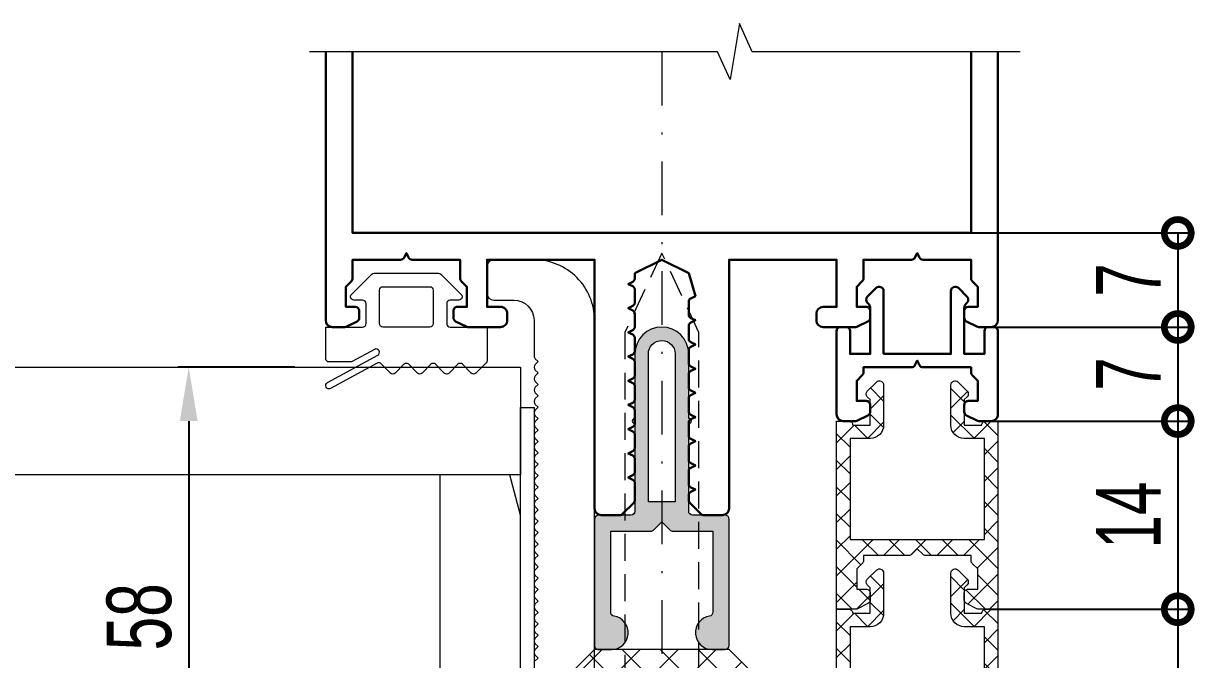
# Model space of a CAD drawing. Extents: x -37 to 8820, y -336 to 478.
# Drawn here: x 6399 to 6453.4, y 85 to 114.6 of the extents above; entities that cross this region are included whole.
import ezdxf

# ---------------------------------------------------------------- set-up
doc = ezdxf.new("R2010")
doc.units = 0
doc.header["$LTSCALE"] = 5
doc.linetypes.add('DASHDOT', pattern=[1, 0.5, -0.25, 0, -0.25])
doc.linetypes.add('HIDDEN', pattern=[0.375, 0.25, -0.125])
doc.layers.get('0').update_dxf_attribs({"linetype": 'CONTINUOUS', "lineweight": 30})
doc.layers.get('DEFPOINTS').update_dxf_attribs({"linetype": 'CONTINUOUS'})
for name, color, linetype, lineweight in [('1', 6, 'DASHDOT', 13), ('2', 3, 'HIDDEN', 13), ('Dimentions', 5, 'CONTINUOUS', 15), ('Glass', 5, 'CONTINUOUS', 20), ('Ал подклад', 7, 'CONTINUOUS', 20), ('Зигзаг', 1, 'CONTINUOUS', 15), ('Подкладки', 1, 'CONTINUOUS', 20), ('Уплотнители', 1, 'CONTINUOUS', 20), ('Штриховка', 1, 'CONTINUOUS', 5)]:
    doc.layers.add(name, color=color, linetype=linetype, lineweight=lineweight)
doc.styles.add('3', font='RUSS.SHX', dxfattribs={"width": 0.7, "height": 3})
doc.dimstyles.new('MX1_6', dxfattribs={"dimtxt": 3, "dimasz": 2.5, "dimexe": 0.5, "dimexo": 0, "dimgap": 0.8, "dimtad": 1, "dimlfac": 1.6, "dimdsep": 46, "dimtxsty": '3', "dimcen": 0, "dimclrd": 256, "dimclre": 256, "dimclrt": 256, "dimaunit": 1, "dimadec": 0, "dimazin": 0, "dimtfac": 1, "dimtmove": 0, "dimatfit": 1, "dimfxl": 1, "dimtvp": 1, "dimtolj": 1, "dimtzin": 0, "dimarcsym": 0})

# ---------------------------------------------------------------- blocks, each defined once
blk = doc.blocks.new('*D168')
at = {"layer": 'DEFPOINTS', "color": 0, "linetype": 'Continuous', "transparency": 16777216}
for p in [(6411.593913833954, 98.63791414192684), (6406.66217073447, 62.38791414175718), (6420.841332078804, 62.38791414175719)]:
    blk.add_point(p, dxfattribs=at)
at = {"layer": 'Dimentions', "linetype": 'Continuous', "lineweight": -2, "transparency": 16777216}
for p, q in [((6411.593913833954, 98.63791414192684), (6406.162170734472, 98.63791414192684)), ((6406.66217073447, 96.13791414192684), (6406.66217073447, 64.88791414175718)), ((6420.841332078804, 62.38791414175719), (6406.162170734472, 62.38791414175718))]:
    blk.add_line(p, q, dxfattribs=at)
at = {"layer": 'Dimentions', "linetype": 'Continuous', "transparency": 16777216}
for points in [[(6406.245504067804, 96.13791414192684), (6407.078837401138, 96.13791414192684), (6406.66217073447, 98.63791414192684)], [(6406.245504067804, 64.88791414175718), (6407.078837401138, 64.88791414175718), (6406.66217073447, 62.38791414175718)]]:
    blk.add_solid(points, dxfattribs=at)
at = {"layer": 'Dimentions', "linetype": 'Continuous', "transparency": 16777216, "insert": (6404.36217073447, 87.03421653282362), "char_height": 3, "attachment_point": 5, "rotation": 90, "style": '3'}
blk.add_mtext('\\A1;58', dxfattribs=at)
blk = doc.blocks.new('_DotSmall')
at = {"color": 0, "linetype": 'ByBlock', "const_width": 0.5}
blk.add_lwpolyline([(-0.0625, 0, 1), (0.0625, 0, 1)], format="xyb", close=True, dxfattribs=at)
blk = doc.blocks.new('*D172')
at = {"layer": 'DEFPOINTS', "color": 0, "linetype": 'Continuous', "transparency": 16777216}
for p in [(6443.966388546574, 100.5129141419268), (6443.676019919464, 96.13791414192684), (6452.641105601694, 96.13791414192684)]:
    blk.add_point(p, dxfattribs=at)
at = {"layer": 'Dimentions', "linetype": 'Continuous', "lineweight": -2, "transparency": 16777216}
for p, q in [((6443.966388546574, 100.5129141419268), (6453.141105601694, 100.5129141419268)), ((6452.641105601694, 100.5129141419268), (6452.641105601694, 96.13791414192684)), ((6443.676019919464, 96.13791414192684), (6453.141105601694, 96.13791414192684))]:
    blk.add_line(p, q, dxfattribs=at)
at = {"layer": 'Dimentions', "linetype": 'Continuous', "lineweight": -2, "transparency": 16777216, "xscale": 2.5, "yscale": 2.5, "zscale": 2.5}
for p, rotation in [((6452.641105601694, 100.5129141419268), 90), ((6452.641105601694, 96.13791414192684), 270)]:
    blk.add_blockref('_DotSmall', p, dxfattribs=dict(at, rotation=rotation))
at = {"layer": 'Dimentions', "linetype": 'Continuous', "transparency": 16777216, "insert": (6450.341105601691, 98.32541414192498), "char_height": 3, "attachment_point": 5, "rotation": 90, "style": '3'}
blk.add_mtext('\\A1;7', dxfattribs=at)
blk = doc.blocks.new('*D173')
at = {"layer": 'DEFPOINTS', "color": 0, "linetype": 'Continuous', "transparency": 16777216}
for p in [(6443.028888546574, 104.8879141419268), (6443.385651292356, 100.5129141419268), (6452.641105601694, 100.5129141419268)]:
    blk.add_point(p, dxfattribs=at)
at = {"layer": 'Dimentions', "linetype": 'Continuous', "lineweight": -2, "transparency": 16777216}
for p, q in [((6443.028888546574, 104.8879141419268), (6453.141105601694, 104.8879141419268)), ((6452.641105601694, 104.8879141419268), (6452.641105601694, 100.5129141419268)), ((6443.385651292356, 100.5129141419268), (6453.141105601694, 100.5129141419268))]:
    blk.add_line(p, q, dxfattribs=at)
at = {"layer": 'Dimentions', "linetype": 'Continuous', "lineweight": -2, "transparency": 16777216, "xscale": 2.5, "yscale": 2.5, "zscale": 2.5}
for p, rotation in [((6452.641105601694, 104.8879141419268), 90), ((6452.641105601694, 100.5129141419268), 270)]:
    blk.add_blockref('_DotSmall', p, dxfattribs=dict(at, rotation=rotation))
at = {"layer": 'Dimentions', "linetype": 'Continuous', "transparency": 16777216, "insert": (6450.341105601691, 102.700414141925), "char_height": 3, "attachment_point": 5, "rotation": 90, "style": '3'}
blk.add_mtext('\\A1;7', dxfattribs=at)
blk = doc.blocks.new('*D1177')
at = {"layer": 'DEFPOINTS', "color": 0, "linetype": 'Continuous', "transparency": 16777216}
for p in [(6443.966388546574, 96.13791414192684), (6443.997638546571, 87.3879141419168), (6452.641105601694, 87.3879141419168)]:
    blk.add_point(p, dxfattribs=at)
at = {"layer": 'Dimentions', "linetype": 'Continuous', "lineweight": -2, "transparency": 16777216}
for p, q in [((6443.966388546574, 96.13791414192684), (6453.141105601694, 96.13791414192684)), ((6452.641105601694, 96.13791414192684), (6452.641105601694, 87.3879141419168)), ((6443.997638546571, 87.3879141419168), (6453.141105601694, 87.3879141419168))]:
    blk.add_line(p, q, dxfattribs=at)
at = {"layer": 'Dimentions', "linetype": 'Continuous', "lineweight": -2, "transparency": 16777216, "xscale": 2.5, "yscale": 2.5, "zscale": 2.5}
for p, rotation in [((6452.641105601694, 96.13791414192684), 90), ((6452.641105601694, 87.3879141419168), 270)]:
    blk.add_blockref('_DotSmall', p, dxfattribs=dict(at, rotation=rotation))
at = {"layer": 'Dimentions', "linetype": 'Continuous', "transparency": 16777216, "insert": (6450.341105601691, 91.76291414191996), "char_height": 3, "attachment_point": 5, "rotation": 90, "style": '3'}
blk.add_mtext('\\A1;14', dxfattribs=at)
blk = doc.blocks.new('*D1178')
at = {"layer": 'DEFPOINTS', "color": 0, "linetype": 'Continuous', "transparency": 16777216}
for p in [(6443.966388546574, 87.3879141419168), (6443.997638546571, 78.6379141419068), (6452.641105601694, 78.6379141419068)]:
    blk.add_point(p, dxfattribs=at)
at = {"layer": 'Dimentions', "linetype": 'Continuous', "lineweight": -2, "transparency": 16777216}
for p, q in [((6443.966388546574, 87.3879141419168), (6453.141105601694, 87.3879141419168)), ((6452.641105601694, 87.3879141419168), (6452.641105601694, 78.6379141419068)), ((6443.997638546571, 78.6379141419068), (6453.141105601694, 78.6379141419068))]:
    blk.add_line(p, q, dxfattribs=at)
at = {"layer": 'Dimentions', "linetype": 'Continuous', "lineweight": -2, "transparency": 16777216, "xscale": 2.5, "yscale": 2.5, "zscale": 2.5}
for p, rotation in [((6452.641105601694, 87.3879141419168), 90), ((6452.641105601694, 78.6379141419068), 270)]:
    blk.add_blockref('_DotSmall', p, dxfattribs=dict(at, rotation=rotation))
at = {"layer": 'Dimentions', "linetype": 'Continuous', "transparency": 16777216, "insert": (6450.341105601691, 83.01291414190997), "char_height": 3, "attachment_point": 5, "rotation": 90, "style": '3'}
blk.add_mtext('\\A1;14', dxfattribs=at)

msp = doc.modelspace()

# ---------------------------------------------------------------- hatches: boundary and pattern name
at = {"layer": 'Штриховка'}
h = msp.add_hatch(color=256, dxfattribs=at)
edge = h.paths.add_edge_path(flags=16)
edge.add_line((6428.02888854657, 92.38791414192679), (6428.02888854657, 99.26291414192679))
edge.add_arc((6428.65388854657, 99.26291414192679), 0.625, 0, 180, ccw=False)
edge.add_line((6429.278888546571, 99.26291414192679), (6429.278888546571, 92.38791414192679))
edge.add_line((6429.278888546571, 92.38791414192679), (6428.02888854657, 92.38791414192679))
edge = h.paths.add_edge_path()
edge.add_arc((6430.99763854657, 86.29416414192633), 0.7812499999997702, 99.2817990866105, 270.0000000001334)
edge.add_line((6430.997638546573, 85.51291414192679), (6431.591388546573, 85.51291414192679))
edge.add_arc((6431.591388546573, 85.70041414192679), 0.1875, 270, 360)
edge.add_line((6431.778888546573, 85.70041414192679), (6431.778888546573, 91.57541414192679))
edge.add_arc((6431.59138854657, 91.57541414192588), 0.187500000001819, 2.779211e-10, 90)
edge.add_line((6431.59138854657, 91.76291414192679), (6430.09138854657, 91.76291414192679))
edge.add_arc((6430.09138854657, 91.95041414192679), 0.1875, 180, 270, ccw=False)
edge.add_line((6429.90388854657, 91.95041414192679), (6429.90388854657, 96.01291414192679))
edge.add_arc((6429.90388854657, 96.13791414192679), 0.125, 270, 450)
edge.add_line((6429.90388854657, 96.26291414192679), (6429.90388854657, 99.26291414192679))
edge.add_arc((6428.65388854657, 99.26291414192679), 1.25, 0, 180)
edge.add_line((6427.403888546571, 99.26291414192679), (6427.403888546571, 96.26291414192679))
edge.add_arc((6427.403888546571, 96.13791414192679), 0.125, 90, 270)
edge.add_line((6427.403888546571, 96.01291414192679), (6427.403888546571, 91.95041414192679))
edge.add_arc((6427.21638854657, 91.95041414192679), 0.1875, -90, 0, ccw=False)
edge.add_line((6427.21638854657, 91.76291414192679), (6425.71638854657, 91.76291414192679))
edge.add_arc((6425.71638854657, 91.57541414192679), 0.1875, 90, 180)
edge.add_line((6425.52888854657, 91.57541414192679), (6425.52888854657, 85.70041414192679))
edge.add_arc((6425.71638854657, 85.70041414192679), 0.1875, 180, 270)
edge.add_line((6425.71638854657, 85.51291414192679), (6426.31013854657, 85.51291414192679))
edge.add_arc((6426.31013854657, 86.29416414192633), 0.7812499999995453, 270, 440.7182009132577)
edge.add_arc((6426.466388546572, 87.2502303007243), 0.1874999999995582, 179.9999999997221, 260.7182009130097, ccw=False)
edge.add_line((6426.278888546573, 87.2502303007252), (6426.278888546571, 91.01291414192679))
edge.add_line((6426.278888546571, 91.01291414192679), (6428.138723503628, 91.01291414192679))
edge.add_arc((6428.138723503628, 91.20041414192588), 0.1874999999990905, 270, 315)
edge.add_line((6428.271306025099, 91.06783162045417), (6428.65388854657, 91.45041414192679))
edge.add_line((6428.65388854657, 91.45041414192679), (6429.036471068044, 91.06783162045417))
edge.add_arc((6429.169053589518, 91.20041414192588), 0.1875000000001924, 224.999999999607, 269.9999999994441)
edge.add_line((6429.169053589515, 91.01291414192679), (6431.02888854657, 91.01291414192679))
edge.add_line((6431.02888854657, 91.01291414192679), (6431.02888854657, 87.2502303007252))
edge.add_arc((6430.841388546571, 87.2502303007243), 0.1875, -80.7182009130097, 2.779074748104904e-10, ccw=False)
at = {"layer": 'Штриховка', "lineweight": 5}
h = msp.add_hatch(dxfattribs=at)
h.set_pattern_fill('ANSI37', color=256, scale=7, angle=-1.27e-14, style=0)
h.set_pattern_definition([(44.99999999999999, (8833.899672633826, 7227.922807999251), (-0.618718433538229, 0.6187184335382292), []), (134.9999999999999, (8833.899672633826, 7227.922807999251), (-0.6187184335382292, -0.6187184335382289), [])])
edge = h.paths.add_edge_path()
edge.add_line((6440.52888854657, 90.2004141419204), (6440.271306025096, 89.94283162044871))
edge.add_arc((6440.138723503624, 90.07541414191768), 0.1874999999969769, 270.0000000005558, 315.0000000005896, ccw=False)
edge.add_line((6440.138723503626, 89.8879141419204), (6438.028888546568, 89.8879141419204))
edge.add_line((6438.028888546568, 89.8879141419204), (6438.028888546568, 89.65307918486018))
edge.add_arc((6437.841388546567, 89.65307918485837), 0.187500000001819, -44.99999999921391, 5.558717930398416e-10, ccw=False)
edge.add_line((6437.973971068043, 89.52049666338667), (6437.716388546569, 89.26291414191314))
edge.add_line((6437.716388546569, 89.26291414191314), (6437.716388546569, 88.32541414191314))
edge.add_line((6437.716388546569, 88.32541414191314), (6438.153888546569, 88.32541414191314))
edge.add_arc((6438.15388854657, 88.13791414191404), 0.1874999999990905, 2.779074748104904e-10, 90.00000000055587, ccw=False)
edge.add_line((6438.341388546568, 88.13791414191498), (6438.341388546568, 87.81629551480387))
edge.add_arc((6438.153888546569, 87.81629551480523), 0.1875, 296.56505117639443, 359.9999999995831, ccw=False)
edge.add_line((6438.237741095723, 87.64859041649129), (6437.755978349944, 87.40770904360056))
edge.add_arc((6437.672125800787, 87.57541414191313), 0.1875000000001081, 270, 296.565051177078, ccw=False)
edge.add_line((6437.672125800787, 87.38791414191314), (6436.778888546569, 87.38791414191314))
edge.add_line((6436.778888546569, 87.38791414191314), (6436.778888546569, 96.13791414192043))
edge.add_line((6436.778888546569, 96.13791414192043), (6437.34138854657, 96.13791414192043))
edge.add_arc((6437.34138854657, 95.95041414191952), 0.1875000000009095, 2.779074748104904e-10, 90, ccw=False)
edge.add_line((6437.52888854657, 95.95041414192042), (6438.341388546568, 95.95041414192042))
edge.add_line((6438.341388546568, 95.95041414192042), (6438.341388546568, 97.13791414192042))
edge.add_line((6438.341388546568, 97.13791414192042), (6438.208806025095, 97.27049666339396))
edge.add_arc((6438.341388546567, 97.40307918486565), 0.1874999999989062, 135, 225, ccw=False)
edge.add_line((6438.208806025095, 97.53566170633735), (6438.628000198921, 97.95485588016186))
edge.add_arc((6438.768165241865, 97.81469083721754), 0.1982233047031049, 2.6290081223123707e-10, 135.0000000001859, ccw=False)
edge.add_line((6438.966388546569, 97.81469083721844), (6438.966388546569, 95.95041414192042))
edge.add_arc((6438.341388546568, 95.95041414192042), 0.625, -90, 0, ccw=False)
edge.add_line((6438.341388546568, 95.32541414192042), (6437.403888546569, 95.32541414192042))
edge.add_line((6437.403888546569, 95.32541414192042), (6437.403888546569, 90.63791414192042))
edge.add_line((6437.403888546569, 90.63791414192042), (6443.653888546569, 90.63791414192042))
edge.add_line((6443.653888546569, 90.63791414192042), (6443.653888546569, 95.32541414192042))
edge.add_line((6443.653888546569, 95.32541414192042), (6442.716388546569, 95.32541414192042))
edge.add_arc((6442.716388546569, 95.95041414192042), 0.625, 180, 270, ccw=False)
edge.add_line((6442.091388546569, 95.95041414192042), (6442.091388546569, 97.81469083721844))
edge.add_arc((6442.289611851272, 97.81469083721754), 0.198223304703788, 44.99999999981412, 179.9999999997371, ccw=False)
edge.add_line((6442.429776894218, 97.95485588016186), (6442.848971068042, 97.53566170633735))
edge.add_arc((6442.71638854657, 97.40307918486565), 0.1874999999989062, -45, 45, ccw=False)
edge.add_line((6442.848971068042, 97.27049666339396), (6442.716388546569, 97.13791414192042))
edge.add_line((6442.716388546569, 97.13791414192042), (6442.716388546569, 95.95041414192042))
edge.add_line((6442.716388546569, 95.95041414192042), (6443.52888854657, 95.95041414192042))
edge.add_arc((6443.716388546569, 95.95041414192042), 0.1875, 90, 180, ccw=False)
edge.add_line((6443.716388546569, 96.13791414192043), (6444.278888546569, 96.13791414192588))
edge.add_line((6444.278888546569, 96.13791414192588), (6444.278888546569, 87.38791414191314))
edge.add_line((6444.278888546569, 87.38791414191314), (6443.385651292349, 87.38791414191314))
edge.add_arc((6443.385651292349, 87.57541414191724), 0.1875000000040927, 243.4349488229842, 270, ccw=False)
edge.add_line((6443.301798743192, 87.40770904360056), (6442.820035997413, 87.64859041649129))
edge.add_arc((6442.903888546569, 87.81629551480387), 0.1875000000001081, 180, 243.434948822922, ccw=False)
edge.add_line((6442.716388546569, 87.81629551480387), (6442.716388546569, 88.13791414191498))
edge.add_arc((6442.903888546567, 88.13791414191498), 0.187499999998181, 90, 180, ccw=False)
edge.add_line((6442.903888546567, 88.32541414191314), (6443.341388546568, 88.32541414191314))
edge.add_line((6443.341388546568, 88.32541414191314), (6443.341388546568, 89.26291414191314))
edge.add_line((6443.341388546568, 89.26291414191314), (6443.083806025095, 89.52049666338667))
edge.add_arc((6443.216388546568, 89.65307918485837), 0.1875000000001924, 179.9999999994442, 224.999999999607, ccw=False)
edge.add_line((6443.028888546568, 89.65307918486018), (6443.028888546568, 89.8879141419204))
edge.add_line((6443.028888546568, 89.8879141419204), (6440.919053589516, 89.8879141419204))
edge.add_arc((6440.919053589516, 90.07541414192222), 0.187500000001819, 225, 270, ccw=False)
edge.add_line((6440.786471068043, 89.94283162044871), (6440.52888854657, 90.2004141419204))
h = msp.add_hatch(dxfattribs=at)
h.set_pattern_fill('ANSI37', color=256, scale=7, angle=-1.27e-14, style=0)
h.set_pattern_definition([(44.99999999999999, (8833.899672633826, 7219.172807999242), (-0.618718433538229, 0.6187184335382292), []), (134.9999999999999, (8833.899672633826, 7219.172807999242), (-0.6187184335382292, -0.6187184335382289), [])])
edge = h.paths.add_edge_path()
edge.add_line((6440.52888854657, 81.45041414191314), (6440.271306025096, 81.19283162044144))
edge.add_arc((6440.138723503624, 81.32541414191041), 0.1874999999969769, 270.0000000005558, 315.0000000005896, ccw=False)
edge.add_line((6440.138723503626, 81.13791414191314), (6438.028888546568, 81.13791414191314))
edge.add_line((6438.028888546568, 81.13791414191314), (6438.028888546568, 80.90307918485291))
edge.add_arc((6437.841388546567, 80.9030791848511), 0.187500000001819, -44.99999999921391, 5.558717930398416e-10, ccw=False)
edge.add_line((6437.973971068043, 80.7704966633794), (6437.716388546569, 80.51291414190587))
edge.add_line((6437.716388546569, 80.51291414190587), (6437.716388546569, 79.57541414190587))
edge.add_line((6437.716388546569, 79.57541414190587), (6438.153888546569, 79.57541414190587))
edge.add_arc((6438.15388854657, 79.38791414190678), 0.1874999999990905, 2.779074748104904e-10, 90.00000000055587, ccw=False)
edge.add_line((6438.341388546568, 79.38791414190769), (6438.341388546568, 79.0662955147966))
edge.add_arc((6438.153888546569, 79.06629551479794), 0.1875, 296.56505117639443, 359.9999999995831, ccw=False)
edge.add_line((6438.237741095723, 78.89859041648401), (6437.755978349944, 78.65770904359329))
edge.add_arc((6437.672125800787, 78.82541414190587), 0.1875000000001081, 270, 296.565051177078, ccw=False)
edge.add_line((6437.672125800787, 78.63791414190587), (6436.778888546569, 78.63791414190587))
edge.add_line((6436.778888546569, 78.63791414190587), (6436.778888546569, 87.38791414191314))
edge.add_line((6436.778888546569, 87.38791414191314), (6437.34138854657, 87.38791414191314))
edge.add_arc((6437.34138854657, 87.20041414191223), 0.1875000000009095, 2.779074748104904e-10, 90, ccw=False)
edge.add_line((6437.52888854657, 87.20041414191314), (6438.341388546568, 87.20041414191314))
edge.add_line((6438.341388546568, 87.20041414191314), (6438.341388546568, 88.38791414191314))
edge.add_line((6438.341388546568, 88.38791414191314), (6438.208806025095, 88.52049666338667))
edge.add_arc((6438.341388546567, 88.65307918485838), 0.1874999999989062, 135, 225, ccw=False)
edge.add_line((6438.208806025095, 88.78566170633007), (6438.628000198921, 89.20485588015457))
edge.add_arc((6438.768165241865, 89.06469083721026), 0.1982233047031049, 2.6290081223123707e-10, 135.0000000001859, ccw=False)
edge.add_line((6438.966388546569, 89.06469083721117), (6438.966388546569, 87.20041414191314))
edge.add_arc((6438.341388546568, 87.20041414191314), 0.625, -90, 0, ccw=False)
edge.add_line((6438.341388546568, 86.57541414191314), (6437.403888546569, 86.57541414191314))
edge.add_line((6437.403888546569, 86.57541414191314), (6437.403888546569, 81.88791414191314))
edge.add_line((6437.403888546569, 81.88791414191314), (6443.653888546569, 81.88791414191314))
edge.add_line((6443.653888546569, 81.88791414191314), (6443.653888546569, 86.57541414191314))
edge.add_line((6443.653888546569, 86.57541414191314), (6442.716388546569, 86.57541414191314))
edge.add_arc((6442.716388546569, 87.20041414191314), 0.625, 180, 270, ccw=False)
edge.add_line((6442.091388546569, 87.20041414191314), (6442.091388546569, 89.06469083721117))
edge.add_arc((6442.289611851272, 89.06469083721026), 0.198223304703788, 44.99999999981412, 179.9999999997371, ccw=False)
edge.add_line((6442.429776894218, 89.20485588015457), (6442.848971068042, 88.78566170633007))
edge.add_arc((6442.71638854657, 88.65307918485838), 0.1874999999989062, -45, 45, ccw=False)
edge.add_line((6442.848971068042, 88.52049666338667), (6442.716388546569, 88.38791414191314))
edge.add_line((6442.716388546569, 88.38791414191314), (6442.716388546569, 87.20041414191314))
edge.add_line((6442.716388546569, 87.20041414191314), (6443.52888854657, 87.20041414191314))
edge.add_arc((6443.716388546569, 87.20041414191314), 0.1875, 90, 180, ccw=False)
edge.add_line((6443.716388546569, 87.38791414191314), (6444.278888546569, 87.3879141419186))
edge.add_line((6444.278888546569, 87.3879141419186), (6444.278888546569, 78.63791414190587))
edge.add_line((6444.278888546569, 78.63791414190587), (6443.385651292349, 78.63791414190587))
edge.add_arc((6443.385651292349, 78.82541414190995), 0.1875000000040927, 243.4349488229842, 270, ccw=False)
edge.add_line((6443.301798743192, 78.65770904359329), (6442.820035997413, 78.89859041648401))
edge.add_arc((6442.903888546569, 79.0662955147966), 0.1875000000001081, 180, 243.434948822922, ccw=False)
edge.add_line((6442.716388546569, 79.0662955147966), (6442.716388546569, 79.38791414190769))
edge.add_arc((6442.903888546567, 79.38791414190769), 0.187499999998181, 90, 180, ccw=False)
edge.add_line((6442.903888546567, 79.57541414190587), (6443.341388546568, 79.57541414190587))
edge.add_line((6443.341388546568, 79.57541414190587), (6443.341388546568, 80.51291414190587))
edge.add_line((6443.341388546568, 80.51291414190587), (6443.083806025095, 80.7704966633794))
edge.add_arc((6443.216388546568, 80.9030791848511), 0.1875000000001924, 179.9999999994442, 224.999999999607, ccw=False)
edge.add_line((6443.028888546568, 80.90307918485291), (6443.028888546568, 81.13791414191314))
edge.add_line((6443.028888546568, 81.13791414191314), (6440.919053589516, 81.13791414191314))
edge.add_arc((6440.919053589516, 81.32541414191496), 0.187500000001819, 225, 270, ccw=False)
edge.add_line((6440.786471068043, 81.19283162044144), (6440.52888854657, 81.45041414191314))
h = msp.add_hatch(dxfattribs=at)
h.set_pattern_fill('NET', color=256, scale=10, angle=45, style=0)
h.set_pattern_definition([(45, (1352.854868102985, 2772.988557142488), (-0.8838834764831844, 0.8838834764831844), []), (135, (1352.854868102985, 2772.988557142488), (-0.8838834764831844, -0.8838834764831844), [])])
h.paths.add_polyline_path([(6430.528888546568, 60.51576832236174), (6436.153888546569, 60.51576832236174), (6436.153888546569, 62.39076832236174), (6431.778888546569, 66.76576832236174), (6436.153888546569, 66.76576832236174), (6436.153888546569, 68.64076832236174), (6431.778888546569, 73.01576832236174), (6436.153888546569, 73.01576832236174), (6436.153888546569, 74.89076832236174), (6431.778888546569, 79.26576832236174), (6436.153888546569, 79.26576832236174), (6436.153888546569, 81.14076832236174), (6431.778888546569, 85.51576832236174), (6425.52888854657, 85.5157683223622), (6421.153888546569, 81.14076832236174), (6421.153888546569, 79.26576832236174), (6425.528888546569, 79.26576832236174), (6421.153888546569, 74.89076832236174), (6421.153888546569, 73.01576832236174), (6425.528888546569, 73.01576832236174), (6421.153888546569, 68.64076832236174), (6421.153888546569, 66.76576832236174), (6425.528888546569, 66.76576832236174), (6421.153888546569, 62.39076832236174), (6421.153888546569, 60.51576832236174), (6426.778888546569, 60.51576832236174), (6428.653888546569, 62.39076832236174)])

# ---------------------------------------------------------------- linework, layer by layer
msp.add_lwpolyline([(6444.27888854657, 113.3150310118133), (6444.27888854657, 100.8254141419268, -0.4142135623729827), (6443.96638854657, 100.5129141419268), (6443.385651292352, 100.5129141419268, -0.1164338214658029), (6443.301798743195, 100.5327090436142), (6442.820035997414, 100.773590416504, -0.2840790438402298), (6442.71638854657, 100.9412955148175), (6442.71638854657, 101.2629141419258, -0.4142135623732223), (6442.90388854657, 101.4504141419268), (6443.341388546571, 101.4504141419268), (6443.341388546571, 102.3879141419268), (6443.083806025099, 102.6454966633994, -0.1989123673795694), (6443.028888546571, 102.778079184872), (6443.028888546571, 103.6379141419268), (6440.801019919463, 103.6379141419268, -0.2840790438404208), (6440.63331482115, 103.7415615927705), (6440.528888546572, 103.9504141419268), (6440.424462271995, 103.7415615927705, -0.2840790438404208), (6440.256757173682, 103.6379141419268), (6438.02888854657, 103.6379141419268), (6438.02888854657, 102.778079184872, -0.1989123673792317), (6437.973971068044, 102.6454966633994), (6437.71638854657, 102.3879141419268), (6437.71638854657, 101.4504141419268), (6438.15388854657, 101.4504141419268, -0.4142135623734946), (6438.341388546572, 101.2629141419268), (6438.341388546572, 100.9412955148175, -0.2840790438401885), (6438.237741095727, 100.773590416504), (6437.755978349945, 100.5327090436142, -0.1164338214657406), (6437.672125800789, 100.5129141419268), (6436.15388854657, 100.5129141419268, -0.4142135623731739), (6435.84138854657, 100.8254141419268), (6435.84138854657, 101.1379141419268, -0.4142135623730951), (6436.15388854657, 101.4504141419268), (6436.778888546571, 101.4504141419268), (6436.778888546571, 103.6379141419268), (6431.778888546573, 103.6379141419268), (6431.778888546573, 92.07541414192679, -0.4142135623730951), (6431.466388546572, 91.76291414192679), (6430.606553589516, 91.76291414192679, -0.1989123673796377), (6430.473971068043, 91.81783162045508), (6429.9588060251, 92.3329966633994, -0.1989123673796765), (6429.90388854657, 92.46557918487201), (6429.90388854657, 92.67828276903604, -0.2840790438404128), (6430.007535997415, 92.84598786734864), (6430.21638854657, 92.95041414192588), (6430.007535997415, 93.05484041650492, -0.2840790438404123), (6429.90388854657, 93.22254551481751), (6429.90388854657, 93.80328276903606, -0.2840790438404123), (6430.007535997415, 93.97098786734863), (6430.21638854657, 94.07541414192679), (6430.007535997415, 94.17984041650493, -0.2840790438404123), (6429.90388854657, 94.3475455148175), (6429.90388854657, 94.92828276903606, -0.2840790438404123), (6430.007535997415, 95.09598786734864), (6430.21638854657, 95.20041414192679), (6430.007535997415, 95.304840416504, -0.2840790438404123), (6429.90388854657, 95.47254551481751), (6429.90388854657, 96.05328276903604, -0.2840790438404123), (6430.007535997415, 96.22098786734774), (6430.21638854657, 96.32541414192679), (6430.007535997415, 96.42984041650493, -0.2840790438404123), (6429.90388854657, 96.59754551481662), (6429.90388854657, 97.17828276903606, -0.2840790438404123), (6430.007535997415, 97.34598786734864), (6430.21638854657, 97.45041414192679), (6430.007535997415, 97.55484041650493, -0.2840790438404123), (6429.90388854657, 97.72254551481751), (6429.90388854657, 98.30328276903607, -0.2840790438404123), (6430.007535997415, 98.47098786734864), (6430.21638854657, 98.57541414192589), (6430.007535997415, 98.67984041650494, -0.2840790438404123), (6429.90388854657, 98.84754551481751), (6429.90388854657, 99.42828276903606, -0.2840790438404123), (6430.007535997415, 99.59598786734865), (6430.21638854657, 99.70041414192679), (6430.007535997415, 99.80484041650493, -0.2840790438403665), (6429.90388854657, 99.9725455148166), (6429.90388854657, 100.553282769036, -0.2840790438404128), (6430.007535997415, 100.7209878673486), (6430.21638854657, 100.8254141419268), (6430.007535997415, 100.929840416504, -0.2840790438404123), (6429.90388854657, 101.0975455148175), (6429.90388854657, 101.678282769036, -0.2840790438404123), (6430.007535997415, 101.8459878673477), (6430.21638854657, 101.9504141419268), (6429.90388854657, 103.0129141419268), (6428.65388854657, 103.6379141419268), (6427.403888546571, 103.0129141419268), (6427.403888546571, 102.7850455148166, -0.2840790438404123), (6427.300241095728, 102.6173404165049), (6427.09138854657, 102.5129141419268), (6427.300241095728, 102.4084878673486, -0.2840790438404123), (6427.403888546571, 102.240782769036), (6427.403888546571, 101.6600455148175, -0.2840790438404123), (6427.300241095728, 101.4923404165049), (6427.09138854657, 101.3879141419258), (6427.300241095728, 101.2834878673486, -0.2840790438404123), (6427.403888546571, 101.115782769036), (6427.403888546571, 100.5350455148175, -0.2840790438404128), (6427.300241095728, 100.3673404165049), (6427.09138854657, 100.2629141419268), (6427.300241095728, 100.1584878673486, -0.2840790438404123), (6427.403888546571, 99.99078276903606), (6427.403888546571, 99.41004551481662, -0.2840790438404123), (6427.300241095728, 99.24234041650493), (6427.09138854657, 99.13791414192679), (6427.300241095728, 99.03348786734774, -0.2840790438404123), (6427.403888546571, 98.86578276903604), (6427.403888546571, 98.28504551481751, -0.2840790438404123), (6427.300241095728, 98.11734041650404), (6427.09138854657, 98.01291414192679), (6427.300241095728, 97.90848786734864, -0.2840790438404123), (6427.403888546571, 97.74078276903606), (6427.403888546571, 97.1600455148166, -0.2840790438404123), (6427.300241095728, 96.99234041650493), (6427.09138854657, 96.88791414192679), (6427.300241095728, 96.78348786734865, -0.2840790438404123), (6427.403888546571, 96.61578276903606), (6427.403888546571, 96.03504551481751, -0.2840790438404123), (6427.300241095728, 95.86734041650492), (6427.09138854657, 95.76291414192588), (6427.300241095728, 95.65848786734864, -0.2840790438404123), (6427.403888546571, 95.49078276903604), (6427.403888546571, 94.91004551481751, -0.2840790438404123), (6427.300241095728, 94.74234041650493), (6427.09138854657, 94.63791414192679), (6427.300241095728, 94.53348786734864, -0.2840790438404123), (6427.403888546571, 94.36578276903606), (6427.403888546571, 93.78504551481659, -0.2840790438404123), (6427.300241095728, 93.61734041650493), (6427.09138854657, 93.51291414192679), (6427.300241095728, 93.40848786734772, -0.2840790438404123), (6427.403888546571, 93.24078276903604), (6427.403888546571, 92.46557918487201, -0.1989123673796742), (6427.348971068044, 92.3329966633994), (6426.8338060251, 91.81783162045508, -0.1989123673796432), (6426.701223503627, 91.76291414192679), (6425.841388546571, 91.76291414192679, -0.4142135623730951), (6425.52888854657, 92.07541414192679), (6425.52888854657, 103.6379141419268), (6420.52888854657, 103.6379141419268), (6420.52888854657, 101.4504141419268), (6421.153888546571, 101.4504141419268, -0.41421356237312), (6421.466388546571, 101.1379141419268), (6421.466388546571, 100.8254141419268, -0.4142135623731739), (6421.153888546571, 100.5129141419268), (6419.635651292352, 100.5129141419268, -0.1164338214657406), (6419.551798743196, 100.5327090436142), (6419.070035997414, 100.773590416504, -0.2840790438401885), (6418.966388546571, 100.9412955148175), (6418.966388546571, 101.2629141419268, -0.4142135623734946), (6419.153888546571, 101.4504141419268), (6419.591388546571, 101.4504141419268), (6419.591388546571, 102.3879141419268), (6419.333806025099, 102.6454966633994, -0.1989123673792317), (6419.27888854657, 102.778079184872), (6419.27888854657, 103.6379141419268), (6417.051019919459, 103.6379141419268, -0.2840790438404208), (6416.883314821148, 103.7415615927705), (6416.778888546568, 103.9504141419277), (6416.674462271993, 103.7415615927705, -0.2840790438404208), (6416.506757173678, 103.6379141419277), (6414.27888854657, 103.6379141419268), (6414.27888854657, 102.778079184872, -0.1989123673795694), (6414.223971068043, 102.6454966633994), (6413.966388546571, 102.3879141419268), (6413.966388546571, 101.4504141419268), (6414.40388854657, 101.4504141419268, -0.4142135623732223), (6414.59138854657, 101.2629141419258), (6414.59138854657, 100.9412955148175, -0.2840790438402298), (6414.487741095726, 100.773590416504), (6414.005978349945, 100.5327090436142, -0.1164338214658029), (6413.922125800789, 100.5129141419268), (6413.341388546571, 100.5129141419268, -0.4142135623729827), (6413.02888854657, 100.8254141419268), (6413.02888854657, 113.3150310118133)], format="xyb")
msp.add_lwpolyline([(6443.028888546571, 113.3150310118133), (6443.028888546571, 104.8879141419268), (6414.27888854657, 104.8879141419268), (6414.27888854657, 113.3150310118133)])
msp.add_lwpolyline([(6438.966388546571, 99.26291414192816), (6438.966388546571, 102.1831369416375, 0.6681786379190067), (6438.616811999324, 102.3279362885944), (6438.208806025098, 101.9199303143689, 0.4142135623731309), (6438.208806025098, 101.6547652714237), (6438.249859415691, 101.6137118808303, -0.1989123673796567), (6438.341388546572, 101.3927410117096), (6438.341388546572, 99.26291414192816), (6437.403888546571, 99.26291414192816), (6437.403888546571, 100.3254141419268, 0.4142135623730951), (6437.216388546571, 100.5129141419268), (6436.966388546571, 100.5129141419268, 0.4142135623730951), (6436.778888546571, 100.3254141419268), (6436.778888546571, 100.3254141419268), (6436.778888546571, 96.45041414192679, 0.4142135623729827), (6437.091388546571, 96.13791414192679), (6437.672125800787, 96.13791414192679, 0.1164338214658029), (6437.755978349945, 96.15770904361466), (6438.237741095727, 96.39859041650494, 0.2840790438402298), (6438.341388546572, 96.56629551481751), (6438.341388546572, 96.88791414192634, 0.4142135623732223), (6438.15388854657, 97.07541414192679), (6437.71638854657, 97.07541414192679), (6437.71638854657, 98.01291414192679), (6437.973971068043, 98.27049666339985, 0.1989123673795694), (6438.028888546568, 98.40307918487201), (6438.028888546568, 98.63791414192816), (6440.256757173678, 98.63791414192816, 0.2840790438404208), (6440.424462271991, 98.74156159277231), (6440.52888854657, 98.95041414192816), (6440.633314821147, 98.74156159277231, 0.2840790438404208), (6440.801019919459, 98.63791414192816), (6443.028888546568, 98.63791414192816), (6443.028888546571, 98.40307918487201, 0.1989123673792317), (6443.083806025097, 98.27049666339985), (6443.341388546571, 98.01291414192679), (6443.341388546571, 97.07541414192679), (6442.90388854657, 97.07541414192679, 0.4142135623734946), (6442.716388546569, 96.88791414192679), (6442.71638854657, 96.5662955148166, 0.2840790438401885), (6442.820035997414, 96.39859041650494), (6443.301798743195, 96.15770904361466, 0.1164338214657406), (6443.385651292349, 96.13791414192679), (6443.966388546569, 96.13791414192679, 0.4142135623731739), (6444.278888546569, 96.45041414192679), (6444.27888854657, 100.3254141419268), (6444.27888854657, 100.3254141419268, 0.4142135623730956), (6444.091388546571, 100.5129141419268), (6443.84138854657, 100.5129141419268, 0.4142135623730951), (6443.65388854657, 100.3254141419268), (6443.65388854657, 99.26291414192816), (6442.716388546573, 99.26291414192816), (6442.716388546573, 101.3927410117096, -0.1989123673796567), (6442.80791767745, 101.6137118808303), (6442.848971068044, 101.6547652714237, 0.4142135623731309), (6442.848971068044, 101.9199303143689), (6442.44096509382, 102.3279362885944, 0.6681786379190067), (6442.091388546572, 102.1831369416375), (6442.091388546572, 99.26291414192816)], format="xyb", close=True)
at = {"layer": '1'}
msp.add_line((6428.65388854657, 113.3150310118133), (6428.653888546573, 58.01291414192679), dxfattribs=at)
at = {"layer": '2'}
msp.add_lwpolyline([(6430.372638546572, 60.20041414192587), (6430.372638546572, 100.2645428723001), (6428.653888546573, 103.9504141419268), (6426.935138546571, 100.2645428723001), (6426.935138546572, 60.20041414192587)], close=True, dxfattribs=at)
at = {"layer": 'Glass'}
for points in [[(6422.091388546565, 93.63791414192679), (6380.836547972536, 93.63791414192679), (6380.836547972536, 98.63791414192679), (6422.091388546565, 98.63791414192679)], [(6421.589006033349, 93.6379141419277), (6418.341410769158, 93.6379141419277), (6418.341410769129, 82.38791414206048), (6421.589006033322, 82.38791414206048), (6422.09141076913, 84.26291414206048), (6422.091410769157, 91.7629141419277)]]:
    msp.add_lwpolyline(points, close=True, dxfattribs=at)
at = {"layer": 'Ал подклад', "color": 0}
msp.add_lwpolyline([(6425.528911637569, 64.39235588016822), (6425.528911637569, 100.8254141419268, 0.4142135623730951), (6422.71641163757, 103.6379141419268), (6420.841411637569, 103.6379141419268, 0.4142135623730951), (6420.528911637569, 103.3254141419268), (6420.528911637569, 102.0754141419268, 0.4142135623730951), (6420.841411637569, 101.7629141419268), (6421.77891163757, 101.7629141419268, -0.4142135623730951), (6422.71641163757, 100.8254141419268), (6422.71641163757, 99.17002989654543, 0.198912367379658), (6422.771329116098, 99.03744737507282), (6422.90391163757, 98.90486485360022), (6422.771329116098, 98.7722823321285, 0.4142135623730951), (6422.771329116098, 98.50711728918327), (6422.90391163757, 98.37453476771067), (6422.771329116098, 98.24195224623806, 0.4142135623730951), (6422.771329116098, 97.97678720329372), (6422.90391163757, 97.8442046818202), (6422.771329116098, 97.7116221603494, 0.4142135623730951), (6422.771329116098, 97.44645711740327), (6422.90391163757, 97.31387459593066), (6422.771329116098, 97.18129207445806, 0.4142135623730951), (6422.771329116098, 96.91612703151372), (6422.90391163757, 96.78354451004111), (6422.771329116098, 96.65096198856851, 0.4142135623730951), (6422.771329116098, 96.38579694562418), (6422.90391163757, 96.25321442415157), (6422.771329116098, 96.12063190267897, 0.4142135623730951), (6422.771329116098, 95.85546685973281), (6422.90391163757, 95.722884338262), (6422.771329116098, 95.5903018167885, 0.4142135623730951), (6422.771329116098, 95.32513677384418), (6422.90391163757, 95.19255425237156), (6422.771329116098, 95.05997173089895, 0.4142135623730951), (6422.771329116098, 94.79480668795372), (6422.90391163757, 94.66222416648202), (6422.771329116098, 94.5296416450094, 0.4142135623730951), (6422.771329116098, 94.26447660206509), (6422.90391163757, 94.13189408059247), (6422.771329116098, 93.99931155911986, 0.4142135623730951), (6422.771329116098, 93.73414651617465), (6422.90391163757, 93.60156399470112), (6422.771329116098, 93.46898147323031, 0.4142135623730951), (6422.771329116098, 93.20381643028416), (6422.90391163757, 93.07123390881247), (6422.771329116098, 92.93865138733986, 0.4142135623730951), (6422.771329116098, 92.67348634439462), (6422.90391163757, 92.54090382292202), (6422.771329116098, 92.40832130145031, 0.4142135623730951), (6422.771329116098, 92.14315625850509), (6422.90391163757, 92.01057373703338), (6422.771329116098, 91.87799121556077, 0.4142135623730951), (6422.771329116098, 91.61282617261463), (6422.90391163757, 91.48024365114293), (6422.771329116098, 91.3476611296694, 0.4142135623730951), (6422.771329116098, 91.08249608672509), (6422.90391163757, 90.94991356525246), (6422.771329116098, 90.81733104378077, 0.4142135623730951), (6422.771329116098, 90.55216600083554), (6422.90391163757, 90.41958347936291), (6422.771329116098, 90.28700095789031, 0.4142135623730951), (6422.771329116098, 90.021835914946), (6422.90391163757, 89.88925339347337), (6422.771329116098, 89.75667087200168, 0.4142135623730951), (6422.771329116098, 89.49150582905645), (6422.90391163757, 89.35892330758293), (6422.771329116098, 89.22634078611124, 0.4142135623730951), (6422.771329116098, 88.961175743166), (6422.90391163757, 88.82859322169338), (6422.771329116098, 88.69601070022075, 0.4142135623730951), (6422.771329116098, 88.43084565727645), (6422.90391163757, 88.29826313580384), (6422.771329116098, 88.16568061433121, 0.4142135623730951), (6422.771329116098, 87.9005155713869), (6422.90391163757, 87.76793304991429), (6422.771329116098, 87.63535052844168, 0.4142135623730951), (6422.771329116098, 87.37018548549645), (6422.90391163757, 87.23760296402475), (6422.771329116098, 87.10502044255122, 0.4142135623730951), (6422.771329116098, 86.839855399606), (6422.90391163757, 86.70727287813429), (6422.771329116098, 86.57469035666168, 0.4142135623730951), (6422.771329116098, 86.30952531371736), (6422.90391163757, 86.17694279224474), (6422.771329116098, 86.04436027077213, 0.4142135623730951), (6422.771329116098, 85.7791952278269), (6422.90391163757, 85.6466127063552), (6422.771329116098, 85.51403018488259, 0.4142135623730951), (6422.771329116098, 85.24886514193827), (6422.90391163757, 85.11628262046474), (6422.771329116098, 84.98370009899304, 0.4142135623730951)], format="xyb", dxfattribs=at)
at = {"layer": 'Зигзаг'}
msp.add_lwpolyline([(6445.308000731029, 113.3150310118133), (6432.849775271137, 113.3150310118133), (6432.268925300343, 114.6329274429943), (6431.833287822247, 112.0202276102288), (6431.250790875044, 113.3150310118133), (6412.280253105617, 113.3150310118133)], dxfattribs=at)
at = {"layer": 'Подкладки'}
msp.add_lwpolyline([(6422.091388546565, 80.51291414192406), (6422.091388546565, 96.76291414192406), (6422.716388546563, 96.76291414192406), (6422.716388546563, 80.51291414192406)], close=True, dxfattribs=at)
at = {"layer": 'Уплотнители'}
for points in [[(6415.298129547089, 99.47377558071844), (6414.253079775524, 98.90682342874904, -0.1249127075951274), (6414.178570776041, 98.88791414192589), (6413.185138546571, 98.88791414192589, -0.4142135623730951), (6413.02888854657, 99.04416414192589), (6413.02888854657, 100.5129141419268), (6414.747638546571, 100.5129141419268, 0.4142135623730951), (6414.903888546572, 100.6691641419268), (6414.903888546572, 101.6066641419268, 0.4142135623730951), (6414.747638546571, 101.7629141419268), (6414.341388546572, 101.7629141419268, -0.6685866648355308), (6414.231027824384, 102.0297741482475), (6415.170645460723, 102.9672741482475, -0.1986191920077108), (6415.28100618291, 103.0129141419268), (6418.276770910233, 103.0129141419268, -0.1986191920077108), (6418.38713163242, 102.9672741482475), (6419.326749268757, 102.0297741482475, -0.6685866648355308), (6419.21638854657, 101.7629141419268), (6418.810138546572, 101.7629141419268, 0.4142135623730951), (6418.653888546571, 101.6066641419268), (6418.653888546571, 100.6691641419268, 0.4142135623730951), (6418.810138546572, 100.5129141419268), (6420.52888854657, 100.5129141419268), (6420.52888854657, 98.95263501103113, -0.1989123673352296), (6420.483123981149, 98.84214957648987), (6420.014373981132, 98.37339957631161, -0.4142135619067498), (6419.793403112187, 98.37339957613517), (6419.389373979317, 98.77742870754197, 0.4142135619062114), (6419.168403110372, 98.77742870771839), (6418.764373979318, 98.37339957631252, -0.4142135619112548), (6418.543403110371, 98.37339957613881), (6418.139373979316, 98.77742870755833, 0.4142135618642613), (6417.918403110388, 98.77742870775023), (6417.514373979317, 98.37339957645987, -0.4142135623019411), (6417.293403110223, 98.37339957643258), (6416.889373981132, 98.77742870711631, 0.4142135630358024), (6416.668403111763, 98.7774287068653), (6416.264373983461, 98.37339957648624, -0.4142135623730951), (6416.04340311434, 98.37339957648624), (6415.611362452658, 98.80544023621155, 0.3320760628224876), (6415.426368018865, 98.83229551457885), (6413.259647546055, 97.65682342874904, -0.9999999999999749), (6413.110629547088, 97.93150485510455), (6415.447147546053, 99.19909415436382, 0.9999999999999705)], [(6415.685138546571, 102.3879141419268), (6417.872638546571, 102.3879141419268, -0.4142135623730951), (6418.028888546571, 102.2316641419268), (6418.028888546571, 100.6691641419268, -0.4142135623730951), (6417.872638546571, 100.5129141419268), (6415.685138546571, 100.5129141419268, -0.4142135623730951), (6415.528888546571, 100.6691641419268), (6415.528888546571, 102.2316641419268, -0.4142135623730951)], [(6430.871630482055, 87.0651852377316, 0.9221128250760383), (6430.997638546573, 85.51291414192679), (6431.591388546573, 85.51291414192679, 0.4142135623730951), (6431.778888546573, 85.70041414192679), (6431.778888546573, 91.57541414192679, 0.4142135623731227), (6431.59138854657, 91.76291414192679), (6430.09138854657, 91.76291414192679, -0.4142135623730951), (6429.90388854657, 91.95041414192679), (6429.90388854657, 96.01291414192679, 0.9999999999999998), (6429.90388854657, 96.26291414192679), (6429.90388854657, 99.26291414192679, 0.9999999999999998), (6427.403888546571, 99.26291414192679), (6427.403888546571, 96.26291414192679, 0.9999999999999998), (6427.403888546571, 96.01291414192679), (6427.403888546571, 91.95041414192679, -0.4142135623730816), (6427.21638854657, 91.76291414192679), (6425.71638854657, 91.76291414192679, 0.4142135623730951), (6425.52888854657, 91.57541414192679), (6425.52888854657, 85.70041414192679, 0.4142135623731227), (6425.71638854657, 85.51291414192679), (6426.31013854657, 85.51291414192679, 0.9221128250760386), (6426.436146611088, 87.0651852377316, -0.3675231814697116), (6426.278888546573, 87.2502303007252), (6426.278888546571, 91.01291414192679), (6428.138723503628, 91.01291414192679, 0.1989123673797049), (6428.271306025099, 91.06783162045417), (6428.65388854657, 91.45041414192679), (6429.036471068044, 91.06783162045417, 0.1989123673796891), (6429.169053589515, 91.01291414192679), (6431.02888854657, 91.01291414192679), (6431.02888854657, 87.2502303007252, -0.3675231814697116)], [(6428.02888854657, 92.38791414192679), (6428.02888854657, 99.26291414192679, -0.9999999999999998), (6429.278888546571, 99.26291414192679), (6429.278888546571, 92.38791414192679)]]:
    msp.add_lwpolyline(points, format="xyb", close=True, dxfattribs=at)
for points in [[(6440.52888854657, 90.2004141419204), (6440.271306025096, 89.94283162044871, -0.1989123673796534), (6440.138723503626, 89.8879141419204), (6438.028888546568, 89.8879141419204), (6438.028888546568, 89.65307918486018, -0.1989123673792402), (6437.973971068043, 89.52049666338667), (6437.716388546569, 89.26291414191314), (6437.716388546569, 88.32541414191314), (6438.153888546569, 88.32541414191314, -0.4142135623734279), (6438.341388546568, 88.13791414191498), (6438.341388546568, 87.81629551480387, -0.2840790438402074), (6438.237741095723, 87.64859041649129), (6437.755978349944, 87.40770904360056, -0.1164338214657435), (6437.672125800787, 87.38791414191314), (6436.778888546569, 87.38791414191314), (6436.778888546569, 96.13791414192043), (6437.34138854657, 96.13791414192043, -0.414213562373123), (6437.52888854657, 95.95041414192042), (6438.341388546568, 95.95041414192042), (6438.341388546568, 97.13791414192042), (6438.208806025095, 97.27049666339396, -0.4142135623730951), (6438.208806025095, 97.53566170633735), (6438.628000198921, 97.95485588016186, -0.6681786379192989), (6438.966388546569, 97.81469083721844), (6438.966388546569, 95.95041414192042, -0.4142135623730951), (6438.341388546568, 95.32541414192042), (6437.403888546569, 95.32541414192042), (6437.403888546569, 90.63791414192042), (6443.653888546569, 90.63791414192042), (6443.653888546569, 95.32541414192042), (6442.716388546569, 95.32541414192042, -0.4142135623730951), (6442.091388546569, 95.95041414192042), (6442.091388546569, 97.81469083721844, -0.6681786379192988), (6442.429776894218, 97.95485588016186), (6442.848971068042, 97.53566170633735, -0.4142135623730951), (6442.848971068042, 97.27049666339396), (6442.716388546569, 97.13791414192042), (6442.716388546569, 95.95041414192042), (6443.52888854657, 95.95041414192042, -0.4142135623731506), (6443.716388546569, 96.13791414192043), (6444.278888546569, 96.13791414192588), (6444.278888546569, 87.38791414191314), (6443.385651292349, 87.38791414191314, -0.1164338214658003), (6443.301798743192, 87.40770904360056), (6442.820035997413, 87.64859041649129, -0.2840790438402317), (6442.716388546569, 87.81629551480387), (6442.716388546569, 88.13791414191498, -0.4142135623732062), (6442.903888546567, 88.32541414191314), (6443.341388546568, 88.32541414191314), (6443.341388546568, 89.26291414191314), (6443.083806025095, 89.52049666338667, -0.1989123673795331), (6443.028888546568, 89.65307918486018), (6443.028888546568, 89.8879141419204), (6440.919053589516, 89.8879141419204, -0.1989123673796235), (6440.786471068043, 89.94283162044871), (6440.52888854657, 90.2004141419204)], [(6436.778888546569, 78.63791414190587), (6436.778888546569, 87.38791414191314), (6437.34138854657, 87.38791414191314, -0.414213562373123), (6437.52888854657, 87.20041414191314), (6438.341388546568, 87.20041414191314), (6438.341388546568, 88.38791414191314), (6438.208806025095, 88.52049666338667, -0.4142135623730951), (6438.208806025095, 88.78566170633007), (6438.628000198921, 89.20485588015457, -0.6681786379192989), (6438.966388546569, 89.06469083721117), (6438.966388546569, 87.20041414191314, -0.4142135623730951), (6438.341388546568, 86.57541414191314), (6437.403888546569, 86.57541414191314), (6437.403888546569, 81.88791414191314)], [(6443.653888546569, 81.88791414191314), (6443.653888546569, 86.57541414191314), (6442.716388546569, 86.57541414191314, -0.4142135623730951), (6442.091388546569, 87.20041414191314), (6442.091388546569, 89.06469083721117, -0.6681786379192988), (6442.429776894218, 89.20485588015457), (6442.848971068042, 88.78566170633007, -0.4142135623730951), (6442.848971068042, 88.52049666338667), (6442.716388546569, 88.38791414191314), (6442.716388546569, 87.20041414191314), (6443.52888854657, 87.20041414191314, -0.4142135623731506), (6443.716388546569, 87.38791414191314), (6444.278888546569, 87.3879141419186), (6444.278888546569, 78.63791414190587)]]:
    msp.add_lwpolyline(points, format="xyb", dxfattribs=at)
msp.add_lwpolyline([(6436.153888546569, 81.14076832236174), (6431.778888546569, 85.51576832236174), (6425.52888854657, 85.5157683223622), (6421.153888546569, 81.14076832236174)], dxfattribs=at)

# ---------------------------------------------------------------- dimensions: what is measured, and where the dimension line sits
at = {"layer": 'Dimentions', "linetype": 'Continuous'}
for base, p1, p2, picture, middle in [((6452.641105601694, 100.5129141419268), (6443.028888546571, 104.8879141419268), (6443.385651292352, 100.5129141419268), '*D173', (6450.341105601691, 102.700414141925)), ((6452.641105601694, 96.13791414192684), (6443.96638854657, 100.5129141419268), (6443.676019919459, 96.13791414192679), '*D172', (6450.341105601691, 98.32541414192498)), ((6452.641105601694, 87.3879141419168), (6443.96638854657, 96.13791414192679), (6443.997638546567, 87.3879141419168), '*D1177', (6450.341105601691, 91.76291414191996)), ((6452.641105601694, 78.6379141419068), (6443.96638854657, 87.3879141419168), (6443.997638546567, 78.63791414190678), '*D1178', (6450.341105601691, 83.01291414190997))]:
    dim = msp.add_linear_dim(base=base, p1=p1, p2=p2, angle=90, dimstyle='MX1_6', override={"dimdec": 0, "dimblk1": 'DotSmall', "dimblk2": 'DotSmall', "dimsah": 1}, dxfattribs=at)
    dim.commit()
    dim.dimension.update_dxf_attribs({"geometry": picture, "text_midpoint": middle})
dim = msp.add_linear_dim(base=(6406.66217073447, 62.38791414175718), p1=(6411.593913833951, 98.63791414192679), p2=(6420.841332078801, 62.38791414175716), angle=90, dimstyle='MX1_6', dxfattribs=at)
dim.commit()
dim.dimension.update_dxf_attribs({"geometry": '*D168', "text_midpoint": (6406.662170734469, 87.03421653282362), "dimtype": 160})

doc.saveas('drawing.dxf')
